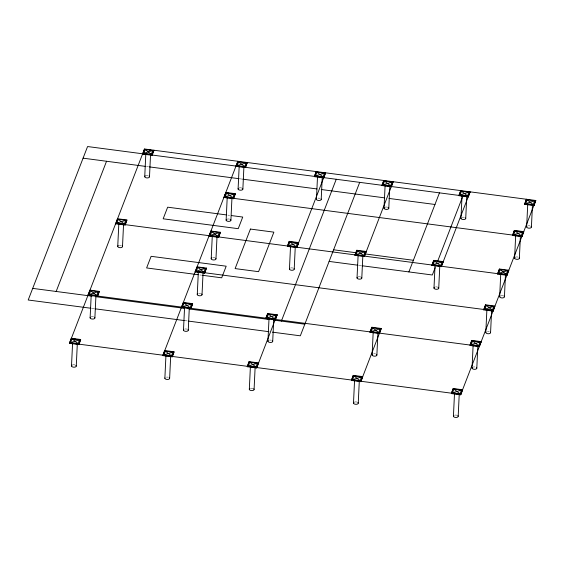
<?xml version="1.0" encoding="UTF-8"?>
<svg xmlns="http://www.w3.org/2000/svg" width="564" height="564" viewBox="0 0 564 564"><rect width="100%" height="100%" fill="white"/><g stroke="black" fill="none" stroke-linecap="round" stroke-linejoin="round"><path stroke-width="0.42" stroke-dasharray="2.82 2.11" d="M146.689 166.542L148.438 166.775M240.095 178.837L241.836 179.063M227.891 215.103L229.64 215.335M358.591 265.291L361.193 265.637M199.867 274.95L201.609 275.176M91.869 308.388L94.484 308.727M184.322 320.549L187.812 321.015M119.342 245.319A2.39 1.198 2.7 0 1 121.168 245.439M91.164 316.827A2.39 1.198 2.7 0 1 93.546 316.82M166.472 377.119A2.39 1.198 2.7 0 1 168.298 377.231M454.464 415.21A2.39 1.198 2.7 0 1 456.847 415.21M250.367 388.356A2.39 1.198 2.7 0 1 253.264 388.54M373.713 353.818A2.39 1.198 2.7 0 1 375.532 353.931M435.577 286.935A2.39 1.198 2.7 0 1 437.925 287.245M462.015 217.302A2.39 1.198 2.7 0 1 464.398 217.302M184.534 329.115A2.39 1.198 2.7 0 1 187.438 329.298M385.064 207.178A2.39 1.198 2.7 0 1 387.969 207.362M500.705 295.705A2.39 1.198 2.7 0 1 503.61 295.888M212.804 257.621A2.39 1.198 2.7 0 1 215.152 257.924M239.143 187.974A2.39 1.198 2.7 0 1 242.048 188.157M528.256 225.826A2.39 1.198 2.7 0 1 530.082 225.945M354.53 402.061A2.39 1.198 2.7 0 1 356.913 402.061M290.495 268.034A2.39 1.198 2.7 0 1 293.393 268.224M473.09 367.086A2.39 1.198 2.7 0 1 474.881 366.967M227.186 219.135A2.39 1.198 2.7 0 1 229.562 219.135M145.773 175.686A2.39 1.198 2.7 0 1 148.156 175.679M516.201 256.98A2.39 1.198 2.7 0 1 518.027 257.099M318.04 198.161A2.39 1.198 2.7 0 1 319.866 198.281M487.409 331.392A2.39 1.198 2.7 0 1 489.235 331.512M72.544 364.95A2.39 1.198 2.7 0 1 74.927 364.95M269.543 340.106A2.39 1.198 2.7 0 1 271.369 340.226M358.077 276.931A2.39 1.198 2.7 0 1 360.981 277.121M198.866 293.421A2.39 1.198 2.7 0 1 200.692 293.534"/><path stroke-width="0.85" d="M69.442 343.321L71.261 338.259L80.645 339.493L80.624 339.902L78.826 344.555L69.442 343.321L144.497 148.988L535.8 200.488L533.981 205.55L524.598 204.316L526.416 199.254L524.598 204.316M71.501 365.994L72.573 343.356M76.267 365.987L77.296 344.223M78.826 344.555L80.645 339.493M88.062 295.198L89.88 290.129L99.264 291.369L99.25 291.778L97.445 296.431L88.062 295.198L88.083 294.782L479.393 346.282L479.372 346.691L469.988 345.457L470.009 345.041L471.807 340.395L481.191 341.629L479.372 346.691M90.12 317.87L91.192 295.233M94.886 317.863L95.915 296.1M97.445 296.431L99.264 291.369M115.683 223.809L117.502 218.747L126.886 219.981L126.865 220.397L125.067 225.043L115.683 223.809L115.705 223.393L507.008 274.894L506.994 275.31L497.61 274.069L497.624 273.66L499.429 269.007L508.813 270.241L506.994 275.31M117.742 246.482L118.814 223.845M122.508 246.475L123.537 224.712M125.067 225.043L126.886 219.981M142.678 154.057L142.692 153.641L152.076 154.874L153.88 150.228L153.859 150.637L152.061 155.29L142.678 154.057L144.497 148.988M144.737 176.729L145.801 154.092M149.502 176.722L150.525 154.959M152.061 155.29L152.076 154.874M162.813 355.609L164.632 350.54L174.015 351.781L173.994 352.19L172.196 356.843L162.813 355.609L237.86 161.276L236.041 166.345L245.425 167.578L247.243 162.517L245.425 167.578M164.871 378.282L165.936 355.644M169.637 378.275L170.659 356.511M172.196 356.843L174.015 351.781M183.229 302.833L183.251 302.417L192.634 303.658L192.613 304.067L190.815 308.719L181.432 307.486L181.453 307.07M183.49 330.159L184.555 307.521M188.256 330.151L189.278 308.381M190.815 308.719L192.634 303.658M195.207 271.911L197.026 266.842L206.41 268.083L206.389 268.492L204.591 273.145L195.207 271.911L195.229 271.495L493.155 310.708L493.133 311.116L483.75 309.883L483.771 309.467L485.569 304.821L494.952 306.055L493.133 311.116M197.266 294.584L198.338 271.947M202.032 294.577L203.061 272.814M204.591 273.145L206.41 268.083M209.145 236.112L210.964 231.043L220.348 232.283L220.327 232.692L218.529 237.345L209.145 236.112L210.964 231.043M211.204 258.784L212.275 236.147M215.97 258.777L216.999 237.014M218.529 237.345L220.348 232.283M224.084 197.506L225.903 192.444L235.287 193.678L235.266 194.094L233.468 198.739L224.084 197.506L225.882 192.86M226.143 220.179L227.207 197.541M230.909 220.179L231.931 198.408M233.468 198.739L235.287 193.678M236.041 166.345L236.062 165.929L245.446 167.163M238.1 189.018L239.171 166.38M242.865 189.011L243.895 167.24M247.265 366.72L249.084 361.658L258.467 362.892L258.446 363.308L256.648 367.961L247.265 366.72L249.084 361.658M249.323 389.393L250.388 366.762M254.089 389.393L255.111 367.622M256.648 367.961L277.086 314.768L267.703 313.535L265.905 318.188L265.884 318.597L275.267 319.83L277.086 314.768M267.703 313.535L265.884 318.597M267.942 341.269L269.014 318.632M272.708 341.269L273.737 319.499M275.267 319.83L277.178 314.782M287.393 246.405L289.212 241.343L298.596 242.576L298.575 242.992L296.777 247.638L287.393 246.405L289.212 241.343M289.452 269.077L290.516 246.44M294.218 269.077L295.24 247.307M296.777 247.638L298.596 242.576M314.381 176.652L316.2 171.59L314.381 176.652L323.764 177.886L325.583 172.824L296.89 247.243M316.439 199.325L317.511 176.687M321.205 199.318L322.234 177.554M323.764 177.886L323.785 177.477L314.402 176.236M354.975 255.302L356.793 250.24L366.177 251.473L366.156 251.882L364.358 256.535L354.975 255.302L356.793 250.24M351.428 380.432L353.247 375.37L362.631 376.604L362.617 377.013L360.812 381.666L351.428 380.432L353.247 375.37M357.033 277.974L358.105 255.337M353.494 403.105L354.559 380.467M361.799 277.967L362.828 256.204M364.358 256.535L393.171 181.721L391.353 186.783L381.969 185.549L383.788 180.48L381.969 185.549M358.253 403.098L359.282 381.334M360.812 381.666L381.257 328.481L371.873 327.24L370.069 331.893L370.054 332.309L379.438 333.543L381.257 328.481M371.873 327.24L370.054 332.309M372.113 354.982L373.178 332.344M376.879 354.975L377.901 333.211M384.028 208.222L385.092 185.584M379.438 333.543L379.452 333.127M388.793 208.215L389.816 186.444M391.353 186.783L391.367 186.367L381.983 185.133M431.925 265.425L433.744 260.364L443.128 261.597L443.107 262.013L441.309 266.659L431.925 265.425L433.744 260.364M433.984 288.098L435.048 265.461M438.743 288.098L439.772 266.328M441.309 266.659L470.115 191.845L468.296 196.906L458.913 195.673L460.732 190.611L458.913 195.673M451.369 393.58L453.188 388.518L462.572 389.752L462.55 390.168L460.753 394.814L451.369 393.58L453.188 388.518M460.971 218.346L462.036 195.708M453.428 416.253L454.492 393.616M465.737 218.338L466.759 196.575M468.296 196.906L468.317 196.491L458.934 195.257M458.194 416.253L459.216 394.483M460.753 394.814L460.767 394.405L69.464 342.905M471.807 340.395L470.284 344.682M472.047 368.13L473.111 345.492M476.813 368.123L477.835 346.359M483.75 309.883L485.569 304.821M485.808 332.556L486.88 309.918M490.574 332.548L491.604 310.785M499.429 269.007L497.61 274.069M499.669 296.749L500.733 274.111M504.435 296.742L505.457 274.971M512.542 235.47L514.361 230.408L523.744 231.642L523.723 232.058L521.926 236.704L512.542 235.47L514.361 230.408M514.601 258.143L515.672 235.505M519.366 258.136L520.396 236.372M521.926 236.704L521.947 236.295L224.098 197.097M526.656 226.989L527.728 204.351M531.422 226.982L532.451 205.218M533.981 205.55L534.002 205.141L524.619 203.9M56.16 291.468L106.54 161.255M70.585 342.567L72.023 338.844L79.524 339.831L78.086 343.554L70.585 342.567L79.524 339.831M96.712 295.43L89.204 294.443L90.642 290.721L96.712 295.43L98.15 291.708L89.866 290.545M116.826 223.055L125.772 220.32L124.327 224.042L116.826 223.055L118.264 219.333L126.012 220.284M143.813 153.302L145.251 149.58L152.759 150.567L151.321 154.289L143.813 153.302L152.759 150.567M181.432 307.486L182.933 303.608M163.948 354.855L165.386 351.132L172.894 352.119L171.456 355.842L163.948 354.855L172.894 352.119M182.567 306.731L184.005 303.009L191.513 303.996L190.075 307.718L182.567 306.731L191.513 303.996M196.343 271.157L197.788 267.435L205.289 268.422L203.851 272.144L196.343 271.157L205.289 268.422M237.183 165.59L238.621 161.868L246.13 162.855L244.684 166.577L237.183 165.59L246.13 162.855M210.28 235.357L219.227 232.622L217.789 236.344L210.28 235.357L211.726 231.635L220.327 232.692M225.219 196.751L226.657 193.029L234.166 194.023L232.728 197.738L225.219 196.751L234.166 194.023M288.528 245.65L297.475 242.922L296.037 246.637L288.528 245.65L289.966 241.935L298.575 242.992M315.516 175.897L316.961 172.175L324.462 173.162L323.024 176.885L315.516 175.897L324.462 173.162M248.4 365.966L249.838 362.25L257.346 363.237L255.908 366.952L248.4 365.966L257.346 363.237M267.019 317.842L268.464 314.127L275.965 315.114L274.527 318.829L267.019 317.842L275.965 315.114M281.365 321.106L336.243 179.267M359.705 182.355L300.323 335.82L272.419 332.147M356.117 254.547L357.555 250.825L365.063 251.812L363.618 255.534L356.117 254.547L365.063 251.812M383.104 184.795L384.542 181.072L392.05 182.059L390.612 185.782L383.104 184.795L392.05 182.059M352.57 379.678L354.009 375.955L361.517 376.942L360.079 380.665L352.57 379.678L361.517 376.942M371.19 331.554L372.628 327.832L380.136 328.819L378.698 332.541L371.19 331.554L380.136 328.819M408.879 271.911L439.462 192.853M433.06 264.671L442.007 261.943L440.569 265.658L433.06 264.671L434.499 260.956L443.107 262.013M460.048 194.918L461.486 191.196L468.994 192.183L467.556 195.905L460.048 194.918L468.994 192.183M435.175 267.66L432.334 274.999L362.06 265.75M437.699 261.139L462.297 197.569M452.504 392.826L453.942 389.104L461.451 390.098L460.012 393.813L452.504 392.826L461.451 390.098M471.123 344.703L480.07 341.967L478.632 345.69L471.123 344.703L472.561 340.98L481.17 342.045M484.892 309.128L486.33 305.406L493.838 306.393L492.393 310.115L484.892 309.128L493.838 306.393M498.745 273.314L500.183 269.599L507.692 270.586L506.253 274.308L498.745 273.314L507.692 270.586M513.684 234.716L515.122 230.993L522.631 231.98L521.185 235.703L513.684 234.716L522.631 231.98M525.733 203.562L527.178 199.839L534.679 200.826L533.241 204.549L525.733 203.562L534.679 200.826M460.746 394.476L535.8 200.488M89.204 294.443L98.15 291.708M149.594 150.08L151.3 150.299M243.81 162.474L247.222 162.925M316.178 171.999L318.738 172.337M321.297 172.676L323.003 172.901M385.473 181.122L387.179 181.347M389.738 181.678L391.444 181.904M462.417 191.245L464.123 191.471M467.535 191.922L470.094 192.253M529.053 204.415L530.717 204.633M144.292 154.007L87.575 146.541L28.2 300.006L91.001 308.268M150.398 154.811L238.523 166.408M244.628 167.212L316.178 176.631M322.284 177.434L383.978 185.549M390.048 186.353L462.057 195.828M83.077 158.174L145.822 166.429M149.312 166.888L239.221 178.718M242.71 179.176L316.905 188.94M321.268 189.518L384.683 197.865M389.019 198.436L434.964 204.478M226.735 192.966L228.441 193.191M231 193.53L232.706 193.755M517.752 231.268L519.458 231.494M226.15 214.877L167.663 207.178L163.165 218.804L238.234 228.681L242.731 217.055L231.388 215.561M333.613 249.789L356.152 252.757M364.823 253.892L413.377 260.286M329.115 261.414L357.724 265.179M197.858 267.371L199.564 267.597M485.548 305.23L487.254 305.455M489.813 305.794L491.519 306.019M198.119 274.717L146.619 267.942L151.117 256.317L226.185 266.194L221.687 277.819L202.483 275.295M32.698 288.38L91.946 296.178M95.436 296.636L184.47 308.353M188.841 308.931L269.148 319.499M273.512 320.07L304.821 324.194M95.358 308.846L184.322 320.549M188.686 321.127L268.929 331.688M73.799 339.006L75.505 339.232M168.023 351.407L169.729 351.633M249.062 362.074L251.622 362.412M254.181 362.744L255.887 362.969M360.911 376.787L362.617 377.013M455.726 389.266L457.432 389.491M459.991 389.83L461.697 390.055M527.178 199.839L533.241 204.549M515.122 230.993L521.185 235.703M461.486 191.196L467.556 195.905M500.183 269.599L506.253 274.308M384.542 181.072L390.612 185.782M434.499 260.956L440.569 265.658M316.961 172.175L323.024 176.885M486.33 305.406L492.393 310.115M357.555 250.825L363.618 255.534M472.561 340.98L478.632 345.69M238.621 161.868L244.684 166.577M289.966 241.935L296.037 246.637M226.657 193.029L232.728 197.738M145.251 149.58L151.321 154.289M453.942 389.104L460.012 393.813M372.628 327.832L378.698 332.541M211.726 231.635L217.789 236.344M354.009 375.955L360.079 380.665M268.464 314.127L274.527 318.829M197.788 267.435L203.851 272.144M118.264 219.333L124.327 224.042M184.005 303.009L190.075 307.718M249.838 362.25L255.908 366.952M165.386 351.132L171.456 355.842M72.023 338.844L78.086 343.554M122.106 245.876A2.39 1.198 2.7 0 1 121.634 247.462A2.39 1.198 2.7 0 1 118.412 247.258A2.39 1.198 2.7 0 1 118.32 245.629M94.484 317.264A2.39 1.198 2.7 0 1 92.679 319.069A2.39 1.198 2.7 0 1 90.353 317.264M169.51 377.965A2.39 1.198 2.7 0 1 167.423 379.48A2.39 1.198 2.7 0 1 164.907 377.972M457.785 415.647A2.39 1.198 2.7 0 1 455.98 417.459A2.39 1.198 2.7 0 1 453.66 415.654M253.68 388.786A2.39 1.198 2.7 0 1 251.875 390.598A2.39 1.198 2.7 0 1 249.556 388.793M376.47 354.375A2.39 1.198 2.7 0 1 376.005 355.962A2.39 1.198 2.7 0 1 372.783 355.75A2.39 1.198 2.7 0 1 372.684 354.129M438.623 287.781A2.39 1.198 2.7 0 1 435.916 289.262A2.39 1.198 2.7 0 1 434.555 287.252M465.61 218.028A2.39 1.198 2.7 0 1 463.523 219.544A2.39 1.198 2.7 0 1 461.007 218.035M188.129 329.841A2.39 1.198 2.7 0 1 186.042 331.357A2.39 1.198 2.7 0 1 183.526 329.841M388.384 207.615A2.39 1.198 2.7 0 1 386.58 209.42A2.39 1.198 2.7 0 1 384.26 207.615M504.026 296.142A2.39 1.198 2.7 0 1 502.221 297.947A2.39 1.198 2.7 0 1 499.901 296.142M215.843 258.467A2.39 1.198 2.7 0 1 213.136 259.941A2.39 1.198 2.7 0 1 211.782 257.931M242.739 188.7A2.39 1.198 2.7 0 1 240.342 190.202A2.39 1.198 2.7 0 1 238.332 188.411M531.013 226.383A2.39 1.198 2.7 0 1 529.215 228.187A2.39 1.198 2.7 0 1 526.889 226.39M357.851 402.499A2.39 1.198 2.7 0 1 357.379 404.085A2.39 1.198 2.7 0 1 354.157 403.873A2.39 1.198 2.7 0 1 354.065 402.252M294.091 268.767A2.39 1.198 2.7 0 1 291.694 270.269A2.39 1.198 2.7 0 1 289.684 268.478M476.404 367.524A2.39 1.198 2.7 0 1 474.599 369.328A2.39 1.198 2.7 0 1 472.279 367.531M230.5 219.572A2.39 1.198 2.7 0 1 228.695 221.384A2.39 1.198 2.7 0 1 226.376 219.579M149.093 176.123A2.39 1.198 2.7 0 1 148.621 177.709A2.39 1.198 2.7 0 1 145.399 177.498A2.39 1.198 2.7 0 1 145.308 175.876M519.24 257.826A2.39 1.198 2.7 0 1 517.16 259.341A2.39 1.198 2.7 0 1 514.643 257.833M514.833 257.544A2.39 1.198 2.7 0 1 515.179 257.29M321.078 199.007A2.39 1.198 2.7 0 1 318.681 200.516A2.39 1.198 2.7 0 1 316.672 198.725M490.447 332.238A2.39 1.198 2.7 0 1 488.368 333.754A2.39 1.198 2.7 0 1 485.851 332.245M75.865 365.387A2.39 1.198 2.7 0 1 75.393 366.974A2.39 1.198 2.7 0 1 72.171 366.762A2.39 1.198 2.7 0 1 72.079 365.141M272.581 340.952A2.39 1.198 2.7 0 1 270.184 342.461A2.39 1.198 2.7 0 1 268.175 340.67M361.672 277.657A2.39 1.198 2.7 0 1 359.275 279.166A2.39 1.198 2.7 0 1 357.266 277.375M201.63 293.978A2.39 1.198 2.7 0 1 201.158 295.564A2.39 1.198 2.7 0 1 197.936 295.353A2.39 1.198 2.7 0 1 197.844 293.731M250.416 229.062L235.117 268.591L258.58 271.679L273.871 232.149L250.416 229.062"/></g></svg>
